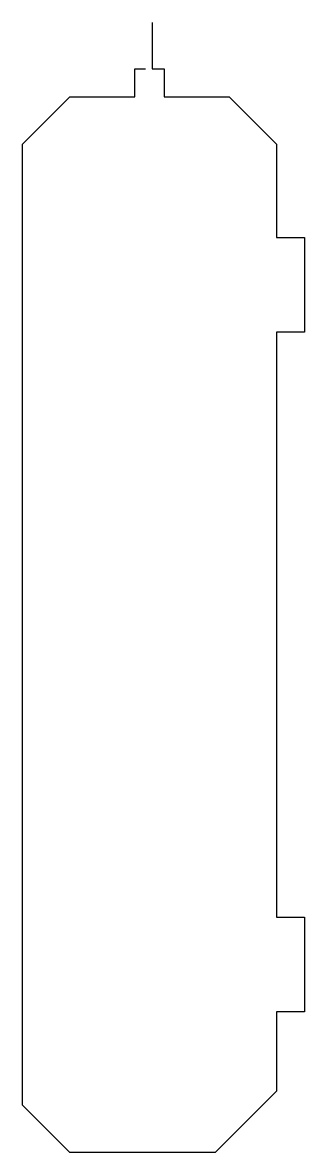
# Model space of a CAD drawing. Extents: x 1126 to 1156, y 1030 to 1150.
import ezdxf

# ---------------------------------------------------------------- set-up
doc = ezdxf.new("R2010")
doc.units = 0

msp = doc.modelspace()

# ---------------------------------------------------------------- linework, layer by layer
for p, q in [((1139.79, 1150.5), (1139.79, 1145.56)), ((1137.94, 1142.56), (1137.94, 1145.56)), ((1137.94, 1145.56), (1139.08, 1145.56)), ((1139.79, 1145.56), (1141.06, 1145.56)), ((1141.06, 1145.56), (1141.06, 1142.56)), ((1125.94, 1137.52), (1130.98, 1142.56)), ((1130.98, 1142.56), (1137.94, 1142.56)), ((1141.06, 1142.56), (1148.02, 1142.56)), ((1148.02, 1142.56), (1153.06, 1137.52)), ((1125.94, 1034.88), (1125.94, 1137.52)), ((1153.06, 1137.52), (1153.06, 1127.56)), ((1153.06, 1127.56), (1156.06, 1127.56)), ((1156.06, 1127.56), (1156.06, 1117.44)), ((1156.06, 1117.44), (1153.06, 1117.44)), ((1153.06, 1117.44), (1153.06, 1054.96)), ((1153.06, 1054.96), (1156.06, 1054.96)), ((1156.06, 1054.96), (1156.06, 1044.84)), ((1156.06, 1044.84), (1153.06, 1044.84)), ((1153.06, 1044.84), (1153.06, 1036.38)), ((1153.06, 1036.38), (1146.52, 1029.84)), ((1130.98, 1029.84), (1125.94, 1034.88)), ((1146.52, 1029.84), (1130.98, 1029.84))]:
    msp.add_line(p, q)

doc.saveas('drawing.dxf')
